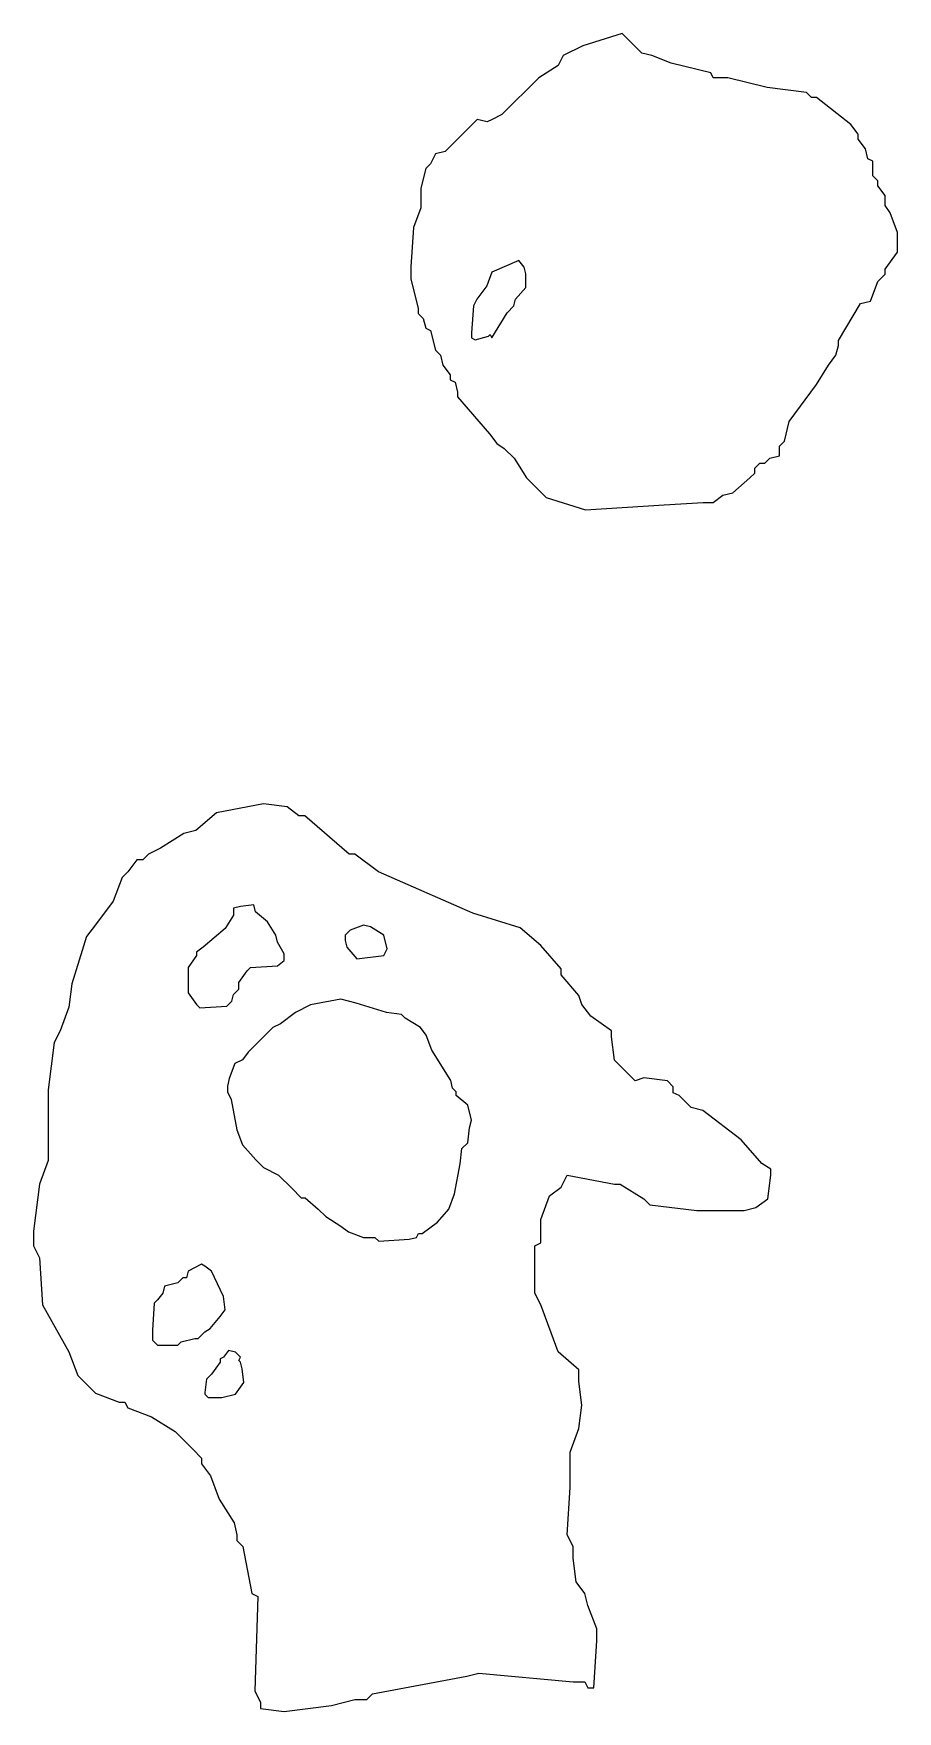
# Model space of a CAD drawing. Header units: metres. Extents: x 9.86 to 10.82, y 7.34 to 9.2.
import ezdxf

# ---------------------------------------------------------------- set-up
doc = ezdxf.new("R2010")
doc.units = ezdxf.units.M

msp = doc.modelspace()

# ---------------------------------------------------------------- linework, layer by layer
at = {"color": 31}
for points in [[(10.2811, 8.92603), (10.2865, 8.9043), (10.2892, 8.89344), (10.2892, 8.88801), (10.2947, 8.88258), (10.2974, 8.87172), (10.3028, 8.869), (10.3082, 8.84728), (10.3137, 8.84185), (10.3164, 8.83098), (10.3245, 8.82012), (10.3245, 8.81469), (10.33, 8.81198), (10.3327, 8.80111), (10.3327, 8.79568), (10.368, 8.75495), (10.3761, 8.74409), (10.3843, 8.73866), (10.3951, 8.72779), (10.4087, 8.70607), (10.4304, 8.68434), (10.4739, 8.67077), (10.5608, 8.6762), (10.6042, 8.67891), (10.6151, 8.67891), (10.626, 8.68706), (10.6368, 8.68978), (10.6558, 8.70607), (10.6613, 8.7115), (10.6613, 8.71693), (10.6667, 8.72236), (10.6721, 8.72236), (10.6776, 8.72779), (10.6884, 8.73051), (10.6884, 8.74137), (10.6939, 8.7468), (10.6993, 8.76853), (10.7292, 8.80926), (10.7427, 8.83098), (10.7509, 8.84185), (10.7536, 8.85271), (10.7536, 8.85814), (10.778, 8.89887), (10.7889, 8.90159), (10.797, 8.92331), (10.8052, 8.93146), (10.8052, 8.93689), (10.8188, 8.9559), (10.8188, 8.97762), (10.8106, 8.99935), (10.8052, 9.0075), (10.8052, 9.01836), (10.797, 9.02922), (10.797, 9.03465), (10.7916, 9.04008), (10.7916, 9.05094), (10.7916, 9.05638), (10.7862, 9.05909), (10.7835, 9.06995), (10.7753, 9.08082), (10.7753, 9.08625), (10.7672, 9.09711), (10.7292, 9.12698), (10.7237, 9.12698), (10.7183, 9.13241), (10.6748, 9.13784), (10.6314, 9.1487), (10.6205, 9.1487), (10.6151, 9.1487), (10.6124, 9.15414), (10.5689, 9.165), (10.5472, 9.17314), (10.5364, 9.17586), (10.5146, 9.19758), (10.4712, 9.18401), (10.4495, 9.17314), (10.444, 9.16228), (10.4223, 9.1487), (10.3816, 9.10797), (10.3707, 9.10254), (10.3653, 9.09982), (10.3544, 9.10254), (10.3191, 9.06724), (10.3082, 9.06452), (10.3028, 9.05366), (10.2974, 9.04823), (10.292, 9.0265), (10.292, 9.00478), (10.2838, 8.98306), (10.2811, 8.93961), (10.2811, 8.92874)], [(9.86399, 7.85665), (9.87051, 7.84362), (9.87377, 7.79148), (9.9031, 7.73934), (9.91287, 7.71327), (9.93243, 7.69372), (9.9585, 7.68394), (9.96501, 7.68394), (9.96827, 7.67743), (9.99434, 7.66765), (10.0204, 7.65136), (10.04, 7.63181), (10.0497, 7.62203), (10.0497, 7.61551), (10.0595, 7.60248), (10.0693, 7.57641), (10.0856, 7.55034), (10.0888, 7.5373), (10.0888, 7.53079), (10.0954, 7.52427), (10.1051, 7.47213), (10.1117, 7.46887), (10.1084, 7.36459), (10.1149, 7.35156), (10.1149, 7.34504), (10.141, 7.34178), (10.1931, 7.3483), (10.2192, 7.35482), (10.2322, 7.35482), (10.2387, 7.36134), (10.343, 7.38089), (10.3561, 7.38415), (10.4603, 7.37437), (10.4734, 7.37437), (10.4766, 7.36785), (10.4831, 7.36785), (10.4864, 7.41999), (10.4864, 7.43303), (10.4766, 7.4591), (10.4734, 7.47213), (10.4636, 7.48517), (10.4603, 7.51123), (10.4603, 7.52427), (10.4538, 7.5373), (10.4571, 7.58944), (10.4571, 7.61551), (10.4571, 7.62855), (10.4668, 7.65462), (10.4701, 7.68069), (10.4668, 7.70675), (10.4668, 7.71979), (10.444, 7.73934), (10.4245, 7.79148), (10.418, 7.80452), (10.418, 7.85665), (10.4245, 7.85991), (10.4245, 7.88598), (10.4343, 7.91205), (10.4473, 7.92183), (10.4538, 7.93486), (10.506, 7.92509), (10.5125, 7.92509), (10.5385, 7.90879), (10.5451, 7.90228), (10.5972, 7.89576), (10.6493, 7.89576), (10.6624, 7.89902), (10.6754, 7.90879), (10.6787, 7.93486), (10.6787, 7.94138), (10.6689, 7.9479), (10.6461, 7.97397), (10.6037, 8.00655), (10.5907, 8.00981), (10.5776, 8.02285), (10.5711, 8.0261), (10.5711, 8.03262), (10.5646, 8.03914), (10.5385, 8.0424), (10.5288, 8.03914), (10.506, 8.06195), (10.5027, 8.08802), (10.5027, 8.09454), (10.4799, 8.11083), (10.4701, 8.12386), (10.4668, 8.13364), (10.4473, 8.15645), (10.4473, 8.16297), (10.4245, 8.18904), (10.4017, 8.20859), (10.3495, 8.22488), (10.2453, 8.2705), (10.2192, 8.29006), (10.2127, 8.29006), (10.1638, 8.33242), (10.1573, 8.33242), (10.1442, 8.3422), (10.1182, 8.34545), (10.066, 8.33568), (10.0432, 8.31613), (10.0302, 8.31287), (10.0041, 8.29657), (9.99108, 8.29006), (9.98457, 8.28354), (9.97805, 8.28354), (9.96827, 8.2705), (9.96175, 8.26399), (9.95198, 8.23792), (9.93243, 8.21185), (9.92265, 8.19881), (9.90636, 8.14668), (9.9031, 8.12061), (9.89332, 8.09454), (9.88681, 8.0815), (9.88029, 8.02936), (9.88029, 7.97722), (9.88029, 7.95116), (9.87051, 7.92509), (9.86399, 7.87295), (9.86399, 7.85991)]]:
    msp.add_lwpolyline(points, close=True, dxfattribs=at)
at = {"color": 227}
for points in [[(10.3482, 8.86086), (10.352, 8.85899), (10.3669, 8.86273), (10.3688, 8.86459), (10.3706, 8.86086), (10.3874, 8.88885), (10.3949, 8.89632), (10.3968, 8.90378), (10.408, 8.91685), (10.408, 8.93178), (10.4061, 8.93924), (10.4005, 8.94671), (10.3706, 8.93364), (10.365, 8.91871), (10.3538, 8.90378), (10.3501, 8.89632), (10.3482, 8.86646), (10.3482, 8.86273)], [(10.0347, 8.13676), (10.044, 8.1237), (10.0478, 8.11997), (10.0776, 8.12183), (10.0832, 8.12743), (10.0851, 8.1349), (10.0907, 8.1405), (10.0907, 8.14796), (10.1, 8.16102), (10.1038, 8.16476), (10.1336, 8.16662), (10.1411, 8.17222), (10.1411, 8.17969), (10.1336, 8.19275), (10.1318, 8.20021), (10.1224, 8.21514), (10.1094, 8.22634), (10.1075, 8.23381), (10.0926, 8.23194), (10.0851, 8.23007), (10.0851, 8.22261), (10.0758, 8.20768), (10.0515, 8.18715), (10.044, 8.18155), (10.044, 8.17782), (10.0347, 8.16476), (10.0347, 8.14983), (10.0347, 8.14236), (10.0347, 8.13863)], [(10.2083, 8.19462), (10.2101, 8.18715), (10.2213, 8.17409), (10.2512, 8.17782), (10.2549, 8.18528), (10.2512, 8.20021), (10.2363, 8.20955), (10.2288, 8.21141), (10.2139, 8.20581), (10.2083, 8.20021), (10.2083, 8.19648)], [(9.99553, 7.75232), (10.0011, 7.74672), (10.0161, 7.74672), (10.0235, 7.74672), (10.0273, 7.75045), (10.0422, 7.75419), (10.0459, 7.75419), (10.0534, 7.76165), (10.059, 7.76538), (10.0702, 7.77845), (10.0758, 7.78591), (10.0739, 7.80084), (10.0608, 7.82883), (10.0534, 7.83443), (10.0496, 7.8363), (10.0347, 7.82883), (10.0329, 7.82137), (10.0291, 7.82137), (10.0235, 7.81577), (10.0086, 7.81204), (10.0067, 7.80457), (10.0011, 7.79711), (9.99739, 7.79338), (9.99553, 7.76352), (9.99553, 7.75605), (9.99553, 7.75419)], [(10.0534, 7.6926), (10.0571, 7.68887), (10.072, 7.68887), (10.087, 7.6926), (10.0963, 7.70566), (10.0944, 7.72059), (10.0926, 7.72806), (10.0907, 7.72992), (10.0926, 7.73366), (10.087, 7.73926), (10.0795, 7.74112), (10.0739, 7.73366), (10.0702, 7.73179), (10.0702, 7.72806), (10.0608, 7.71499), (10.0552, 7.7094), (10.0534, 7.69447)]]:
    msp.add_lwpolyline(points, close=True, dxfattribs=at)
at = {"color": 224}
msp.add_lwpolyline([(10.0782, 8.02704), (10.0824, 8.01868), (10.0887, 7.98522), (10.095, 7.96849), (10.1096, 7.95177), (10.118, 7.9434), (10.1347, 7.93504), (10.1493, 7.9204), (10.1598, 7.90995), (10.164, 7.90995), (10.1786, 7.8974), (10.187, 7.88904), (10.2037, 7.87859), (10.2121, 7.87231), (10.2288, 7.86604), (10.2371, 7.86604), (10.2413, 7.86604), (10.2455, 7.86186), (10.279, 7.86395), (10.2873, 7.86604), (10.2894, 7.87022), (10.2936, 7.87022), (10.3103, 7.88277), (10.3229, 7.8974), (10.3291, 7.91413), (10.3354, 7.94759), (10.3375, 7.96431), (10.3438, 7.97059), (10.3459, 7.98731), (10.348, 7.99568), (10.3438, 8.0124), (10.3312, 8.02286), (10.3312, 8.02704), (10.3271, 8.03122), (10.325, 8.03959), (10.3041, 8.07304), (10.2978, 8.08977), (10.2915, 8.09813), (10.2748, 8.10859), (10.2706, 8.11277), (10.2539, 8.11486), (10.2204, 8.12531), (10.2037, 8.1295), (10.1702, 8.12322), (10.1535, 8.11486), (10.1368, 8.10231), (10.1284, 8.09813), (10.1012, 8.07095), (10.095, 8.06259), (10.0866, 8.0584), (10.0803, 8.04168), (10.0782, 8.03331), (10.0782, 8.02913)], close=True, dxfattribs=at)

doc.saveas('drawing.dxf')
